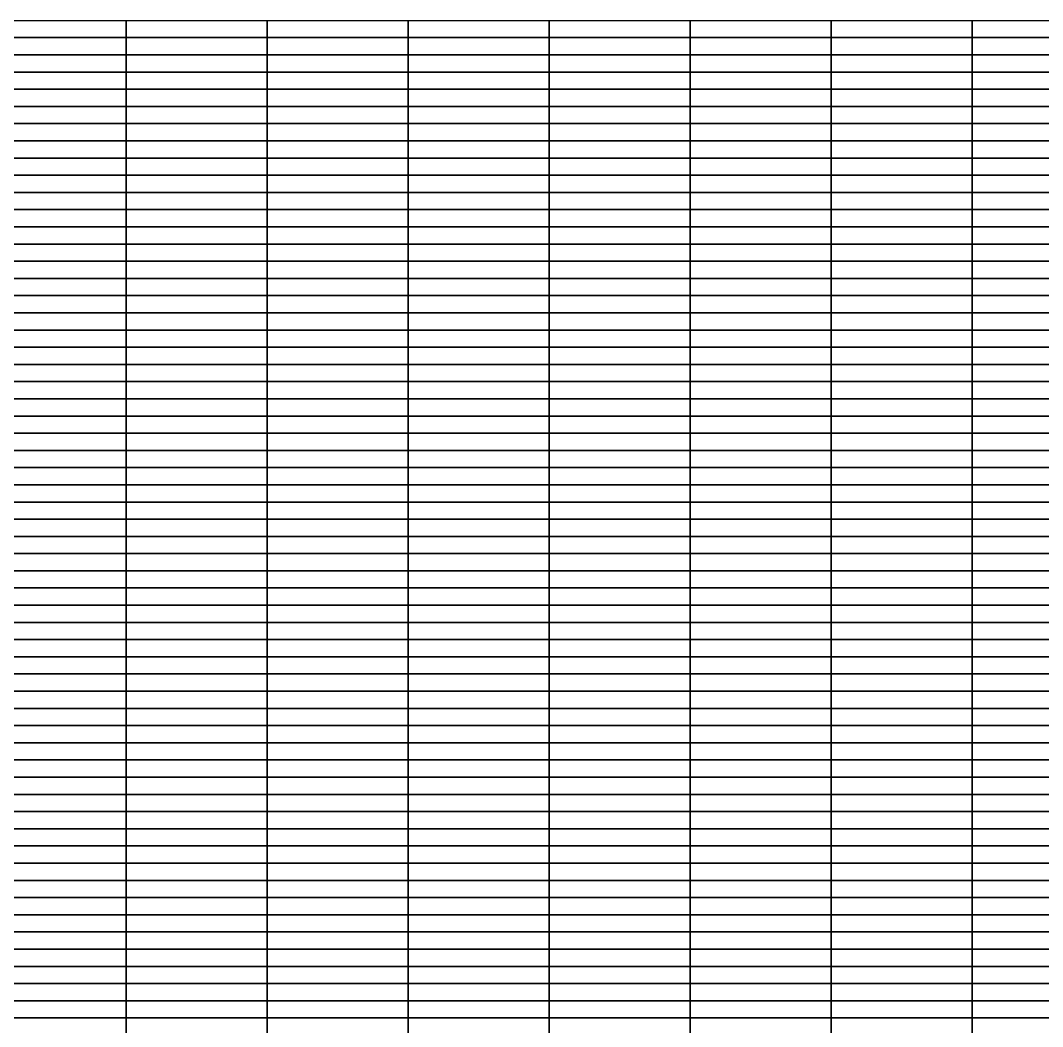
# Model space of a CAD drawing. Header units: metres. Extents: x 0 to 1189, y 5 to 4665.
# Drawn here: x 297.2 to 594.5, y 4372.5 to 4665 of the extents above; entities that cross this region are included whole.
import ezdxf

# ---------------------------------------------------------------- set-up
doc = ezdxf.new("R2010")
doc.units = ezdxf.units.M

msp = doc.modelspace()

# ---------------------------------------------------------------- linework, layer by layer
for points in [[(328, 4660, -10.15), (287, 4660, 16.46), (287, 4665, 182.75), (328, 4665, 183.28)], [(369, 4660, -36.76), (328, 4660, -10.15), (328, 4665, 183.28), (369, 4665, 183.82)], [(410, 4660, -180.27), (369, 4660, -36.76), (369, 4665, 183.82), (410, 4665, 182.54)], [(451, 4660, -1898.33), (410, 4660, -180.27), (410, 4665, 182.54), (451, 4665, 183.17)], [(492, 4660, -1230.44), (451, 4660, -1898.33), (451, 4665, 183.17), (492, 4665, 182.55)], [(533, 4660, 58.85), (492, 4660, -1230.44), (492, 4665, 182.55), (533, 4665, 158.51)], [(574, 4660, 107.15), (533, 4660, 58.85), (533, 4665, 158.51), (574, 4665, 167.97)], [(615, 4660, 128.4), (574, 4660, 107.15), (574, 4665, 167.97), (615, 4665, 163.5)], [(328, 4655, 74.57), (287, 4655, 119.81), (287, 4660, 16.46), (328, 4660, -10.15)], [(369, 4655, 29.34), (328, 4655, 74.57), (328, 4660, -10.15), (369, 4660, -36.76)], [(410, 4655, -90.6), (369, 4655, 29.34), (369, 4660, -36.76), (410, 4660, -180.27)], [(451, 4655, -2123.54), (410, 4655, -90.6), (410, 4660, -180.27), (451, 4660, -1898.33)], [(492, 4655, -1689.91), (451, 4655, -2123.54), (451, 4660, -1898.33), (492, 4660, -1230.44)], [(533, 4655, -205.18), (492, 4655, -1689.91), (492, 4660, -1230.44), (533, 4660, 58.85)], [(574, 4655, -67.75), (533, 4655, -205.18), (533, 4660, 58.85), (574, 4660, 107.15)], [(615, 4655, 52), (574, 4655, -67.75), (574, 4660, 107.15), (615, 4660, 128.4)], [(328, 4650, -210.97), (287, 4650, -181.88), (287, 4655, 119.81), (328, 4655, 74.57)], [(369, 4650, -240.07), (328, 4650, -210.97), (328, 4655, 74.57), (369, 4655, 29.34)], [(410, 4650, -326.27), (369, 4650, -240.07), (369, 4655, 29.34), (410, 4655, -90.6)], [(451, 4650, -1343.01), (410, 4650, -326.27), (410, 4655, -90.6), (451, 4655, -2123.54)], [(492, 4650, -2070.04), (451, 4650, -1343.01), (451, 4655, -2123.54), (492, 4655, -1689.91)], [(533, 4650, -971.39), (492, 4650, -2070.04), (492, 4655, -1689.91), (533, 4655, -205.18)], [(574, 4650, -829.88), (533, 4650, -971.39), (533, 4655, -205.18), (574, 4655, -67.75)], [(615, 4650, -521.18), (574, 4650, -829.88), (574, 4655, -67.75), (615, 4655, 52)], [(328, 4645, 125.46), (287, 4645, 128.81), (287, 4650, -181.88), (328, 4650, -210.97)], [(369, 4645, 122.11), (328, 4645, 125.46), (328, 4650, -210.97), (369, 4650, -240.07)], [(410, 4645, 114.09), (369, 4645, 122.11), (369, 4650, -240.07), (410, 4650, -326.27)], [(451, 4645, 75.28), (410, 4645, 114.09), (410, 4650, -326.27), (451, 4650, -1343.01)], [(492, 4645, -409.83), (451, 4645, 75.28), (451, 4650, -1343.01), (492, 4650, -2070.04)], [(533, 4645, 80.21), (492, 4645, -409.83), (492, 4650, -2070.04), (533, 4650, -971.39)], [(574, 4645, -82.08), (533, 4645, 80.21), (533, 4650, -971.39), (574, 4650, -829.88)], [(615, 4645, 24.93), (574, 4645, -82.08), (574, 4650, -829.88), (615, 4650, -521.18)], [(328, 4640, 176.82), (287, 4640, 178.69), (287, 4645, 128.81), (328, 4645, 125.46)], [(369, 4640, 174.95), (328, 4640, 176.82), (328, 4645, 125.46), (369, 4645, 122.11)], [(410, 4640, 172.87), (369, 4640, 174.95), (369, 4645, 122.11), (410, 4645, 114.09)], [(451, 4640, 154.89), (410, 4640, 172.87), (410, 4645, 114.09), (451, 4645, 75.28)], [(492, 4640, 93.33), (451, 4640, 154.89), (451, 4645, 75.28), (492, 4645, -409.83)], [(533, 4640, 131.42), (492, 4640, 93.33), (492, 4645, -409.83), (533, 4645, 80.21)], [(574, 4640, 140.3), (533, 4640, 131.42), (533, 4645, 80.21), (574, 4645, -82.08)], [(615, 4640, 144.08), (574, 4640, 140.3), (574, 4645, -82.08), (615, 4645, 24.93)], [(328, 4635, -139.29), (287, 4635, -106.66), (287, 4640, 178.69), (328, 4640, 176.82)], [(369, 4635, -171.92), (328, 4635, -139.29), (328, 4640, 176.82), (369, 4640, 174.95)], [(410, 4635, -380.83), (369, 4635, -171.92), (369, 4640, 174.95), (410, 4640, 172.87)], [(451, 4635, -512.28), (410, 4635, -380.83), (410, 4640, 172.87), (451, 4640, 154.89)], [(492, 4635, -467.97), (451, 4635, -512.28), (451, 4640, 154.89), (492, 4640, 93.33)], [(533, 4635, -5.96), (492, 4635, -467.97), (492, 4640, 93.33), (533, 4640, 131.42)], [(574, 4635, -36.03), (533, 4635, -5.96), (533, 4640, 131.42), (574, 4640, 140.3)], [(615, 4635, 37.57), (574, 4635, -36.03), (574, 4640, 140.3), (615, 4640, 144.08)], [(328, 4630, 22.98), (287, 4630, 66.84), (287, 4635, -106.66), (328, 4635, -139.29)], [(369, 4630, -20.88), (328, 4630, 22.98), (328, 4635, -139.29), (369, 4635, -171.92)], [(410, 4630, -177.82), (369, 4630, -20.88), (369, 4635, -171.92), (410, 4635, -380.83)], [(451, 4630, -1857.83), (410, 4630, -177.82), (410, 4635, -380.83), (451, 4635, -512.28)], [(492, 4630, -1491.42), (451, 4630, -1857.83), (451, 4635, -512.28), (492, 4635, -467.97)], [(533, 4630, 79.3), (492, 4630, -1491.42), (492, 4635, -467.97), (533, 4635, -5.96)], [(574, 4630, -97.11), (533, 4630, 79.3), (533, 4635, -5.96), (574, 4635, -36.03)], [(615, 4630, 41.06), (574, 4630, -97.11), (574, 4635, -36.03), (615, 4635, 37.57)], [(328, 4625, -402.46), (287, 4625, -222.34), (287, 4630, 66.84), (328, 4630, 22.98)], [(369, 4625, -582.57), (328, 4625, -402.46), (328, 4630, 22.98), (369, 4630, -20.88)], [(410, 4625, -449.17), (369, 4625, -582.57), (369, 4630, -20.88), (410, 4630, -177.82)], [(451, 4625, -959.84), (410, 4625, -449.17), (410, 4630, -177.82), (451, 4630, -1857.83)], [(492, 4625, -1517.02), (451, 4625, -959.84), (451, 4630, -1857.83), (492, 4630, -1491.42)], [(533, 4625, -1534.57), (492, 4625, -1517.02), (492, 4630, -1491.42), (533, 4630, 79.3)], [(574, 4625, -948.28), (533, 4625, -1534.57), (533, 4630, 79.3), (574, 4630, -97.11)], [(615, 4625, -509.32), (574, 4625, -948.28), (574, 4630, -97.11), (615, 4630, 41.06)], [(328, 4620, 162.39), (287, 4620, 163.51), (287, 4625, -222.34), (328, 4625, -402.46)], [(369, 4620, 161.27), (328, 4620, 162.39), (328, 4625, -402.46), (369, 4625, -582.57)], [(410, 4620, 158.38), (369, 4620, 161.27), (369, 4625, -582.57), (410, 4625, -449.17)], [(451, 4620, 154.82), (410, 4620, 158.38), (410, 4625, -449.17), (451, 4625, -959.84)], [(492, 4620, 152.74), (451, 4620, 154.82), (451, 4625, -959.84), (492, 4625, -1517.02)], [(533, 4620, 141.39), (492, 4620, 152.74), (492, 4625, -1517.02), (533, 4625, -1534.57)], [(574, 4620, 132.27), (533, 4620, 141.39), (533, 4625, -1534.57), (574, 4625, -948.28)], [(615, 4620, 98.78), (574, 4620, 132.27), (574, 4625, -948.28), (615, 4625, -509.32)], [(328, 4615, 180.7), (287, 4615, 183.51), (287, 4620, 163.51), (328, 4620, 162.39)], [(369, 4615, 177.88), (328, 4615, 180.7), (328, 4620, 162.39), (369, 4620, 161.27)], [(410, 4615, 176.53), (369, 4615, 177.88), (369, 4620, 161.27), (410, 4620, 158.38)], [(451, 4615, 168.67), (410, 4615, 176.53), (410, 4620, 158.38), (451, 4620, 154.82)], [(492, 4615, 173.89), (451, 4615, 168.67), (451, 4620, 154.82), (492, 4620, 152.74)], [(533, 4615, 172.88), (492, 4615, 173.89), (492, 4620, 152.74), (533, 4620, 141.39)], [(574, 4615, 109.57), (533, 4615, 172.88), (533, 4620, 141.39), (574, 4620, 132.27)], [(615, 4615, 127.74), (574, 4615, 109.57), (574, 4620, 132.27), (615, 4620, 98.78)], [(328, 4610, -25.73), (287, 4610, 8.86), (287, 4615, 183.51), (328, 4615, 180.7)], [(369, 4610, -60.32), (328, 4610, -25.73), (328, 4615, 180.7), (369, 4615, 177.88)], [(410, 4610, -280.09), (369, 4610, -60.32), (369, 4615, 177.88), (410, 4615, 176.53)], [(451, 4610, -532.48), (410, 4610, -280.09), (410, 4615, 176.53), (451, 4615, 168.67)], [(492, 4610, -308.62), (451, 4610, -532.48), (451, 4615, 168.67), (492, 4615, 173.89)], [(533, 4610, 18), (492, 4610, -308.62), (492, 4615, 173.89), (533, 4615, 172.88)], [(574, 4610, 78.65), (533, 4610, 18), (533, 4615, 172.88), (574, 4615, 109.57)], [(615, 4610, 89.88), (574, 4610, 78.65), (574, 4615, 109.57), (615, 4615, 127.74)], [(328, 4605, -24.24), (287, 4605, -9.58), (287, 4610, 8.86), (328, 4610, -25.73)], [(369, 4605, -38.91), (328, 4605, -24.24), (328, 4610, -25.73), (369, 4610, -60.32)], [(410, 4605, -57.27), (369, 4605, -38.91), (369, 4610, -60.32), (410, 4610, -280.09)], [(451, 4605, -2338.74), (410, 4605, -57.27), (410, 4610, -280.09), (451, 4610, -532.48)], [(492, 4605, -1624.6), (451, 4605, -2338.74), (451, 4610, -532.48), (492, 4610, -308.62)], [(533, 4605, -169.49), (492, 4605, -1624.6), (492, 4610, -308.62), (533, 4610, 18)], [(574, 4605, -38.32), (533, 4605, -169.49), (533, 4610, 18), (574, 4610, 78.65)], [(615, 4605, 85.94), (574, 4605, -38.32), (574, 4610, 78.65), (615, 4610, 89.88)], [(328, 4600, -82.87), (287, 4600, -13.64), (287, 4605, -9.58), (328, 4605, -24.24)], [(369, 4600, -152.11), (328, 4600, -82.87), (328, 4605, -24.24), (369, 4605, -38.91)], [(410, 4600, -142.4), (369, 4600, -152.11), (369, 4605, -38.91), (410, 4605, -57.27)], [(451, 4600, -915.8), (410, 4600, -142.4), (410, 4605, -57.27), (451, 4605, -2338.74)], [(492, 4600, -1399.16), (451, 4600, -915.8), (451, 4605, -2338.74), (492, 4605, -1624.6)], [(533, 4600, -1057.78), (492, 4600, -1399.16), (492, 4605, -1624.6), (533, 4605, -169.49)], [(574, 4600, -1036.63), (533, 4600, -1057.78), (533, 4605, -169.49), (574, 4605, -38.32)], [(615, 4600, -240.61), (574, 4600, -1036.63), (574, 4605, -38.32), (615, 4605, 85.94)], [(328, 4595, 120.88), (287, 4595, 99.16), (287, 4600, -13.64), (328, 4600, -82.87)], [(369, 4595, 142.6), (328, 4595, 120.88), (328, 4600, -82.87), (369, 4600, -152.11)], [(410, 4595, 44.69), (369, 4595, 142.6), (369, 4600, -152.11), (410, 4600, -142.4)], [(451, 4595, 47.19), (410, 4595, 44.69), (410, 4600, -142.4), (451, 4600, -915.8)], [(492, 4595, 80.57), (451, 4595, 47.19), (451, 4600, -915.8), (492, 4600, -1399.16)], [(533, 4595, -356.24), (492, 4595, 80.57), (492, 4600, -1399.16), (533, 4600, -1057.78)], [(574, 4595, -408.48), (533, 4595, -356.24), (533, 4600, -1057.78), (574, 4600, -1036.63)], [(615, 4595, -217.61), (574, 4595, -408.48), (574, 4600, -1036.63), (615, 4600, -240.61)], [(328, 4590, 128.34), (287, 4590, 128.39), (287, 4595, 99.16), (328, 4595, 120.88)], [(369, 4590, 128.29), (328, 4590, 128.34), (328, 4595, 120.88), (369, 4595, 142.6)], [(410, 4590, 124.14), (369, 4590, 128.29), (369, 4595, 142.6), (410, 4595, 44.69)], [(451, 4590, 106.22), (410, 4590, 124.14), (410, 4595, 44.69), (451, 4595, 47.19)], [(492, 4590, 98.26), (451, 4590, 106.22), (451, 4595, 47.19), (492, 4595, 80.57)], [(533, 4590, 151.37), (492, 4590, 98.26), (492, 4595, 80.57), (533, 4595, -356.24)], [(574, 4590, 130.78), (533, 4590, 151.37), (533, 4595, -356.24), (574, 4595, -408.48)], [(615, 4590, 121.75), (574, 4590, 130.78), (574, 4595, -408.48), (615, 4595, -217.61)], [(328, 4585, 53.58), (287, 4585, 68.75), (287, 4590, 128.39), (328, 4590, 128.34)], [(369, 4585, 38.41), (328, 4585, 53.58), (328, 4590, 128.34), (369, 4590, 128.29)], [(410, 4585, -117.19), (369, 4585, 38.41), (369, 4590, 128.29), (410, 4590, 124.14)], [(451, 4585, -297.17), (410, 4585, -117.19), (410, 4590, 124.14), (451, 4590, 106.22)], [(492, 4585, -295.71), (451, 4585, -297.17), (451, 4590, 106.22), (492, 4590, 98.26)], [(533, 4585, -72.76), (492, 4585, -295.71), (492, 4590, 98.26), (533, 4590, 151.37)], [(574, 4585, 35.27), (533, 4585, -72.76), (533, 4590, 151.37), (574, 4590, 130.78)], [(615, 4585, 70.23), (574, 4585, 35.27), (574, 4590, 130.78), (615, 4590, 121.75)], [(328, 4580, -137.53), (287, 4580, -74.34), (287, 4585, 68.75), (328, 4585, 53.58)], [(369, 4580, -200.71), (328, 4580, -137.53), (328, 4585, 53.58), (369, 4585, 38.41)], [(410, 4580, -174.38), (369, 4580, -200.71), (369, 4585, 38.41), (410, 4585, -117.19)], [(451, 4580, -2257.72), (410, 4580, -174.38), (410, 4585, -117.19), (451, 4585, -297.17)], [(492, 4580, -1692.44), (451, 4580, -2257.72), (451, 4585, -297.17), (492, 4585, -295.71)], [(533, 4580, -426.79), (492, 4580, -1692.44), (492, 4585, -295.71), (533, 4585, -72.76)], [(574, 4580, -412.34), (533, 4580, -426.79), (533, 4585, -72.76), (574, 4585, 35.27)], [(615, 4580, -43.43), (574, 4580, -412.34), (574, 4585, 35.27), (615, 4585, 70.23)], [(328, 4575, -126.81), (287, 4575, 18.71), (287, 4580, -74.34), (328, 4580, -137.53)], [(369, 4575, -272.34), (328, 4575, -126.81), (328, 4580, -137.53), (369, 4580, -200.71)], [(410, 4575, -209.98), (369, 4575, -272.34), (369, 4580, -200.71), (410, 4580, -174.38)], [(451, 4575, -898.17), (410, 4575, -209.98), (410, 4580, -174.38), (451, 4580, -2257.72)], [(492, 4575, -1675.27), (451, 4575, -898.17), (451, 4580, -2257.72), (492, 4580, -1692.44)], [(533, 4575, -1499.31), (492, 4575, -1675.27), (492, 4580, -1692.44), (533, 4580, -426.79)], [(574, 4575, -1143.77), (533, 4575, -1499.31), (533, 4580, -426.79), (574, 4580, -412.34)], [(615, 4575, -259.74), (574, 4575, -1143.77), (574, 4580, -412.34), (615, 4580, -43.43)], [(328, 4570, 114.42), (287, 4570, 115.93), (287, 4575, 18.71), (328, 4575, -126.81)], [(369, 4570, 112.92), (328, 4570, 114.42), (328, 4575, -126.81), (369, 4575, -272.34)], [(410, 4570, 110.44), (369, 4570, 112.92), (369, 4575, -272.34), (410, 4575, -209.98)], [(451, 4570, 107.76), (410, 4570, 110.44), (410, 4575, -209.98), (451, 4575, -898.17)], [(492, 4570, 97.76), (451, 4570, 107.76), (451, 4575, -898.17), (492, 4575, -1675.27)], [(533, 4570, 73.64), (492, 4570, 97.76), (492, 4575, -1675.27), (533, 4575, -1499.31)], [(574, 4570, -4.63), (533, 4570, 73.64), (533, 4575, -1499.31), (574, 4575, -1143.77)], [(615, 4570, -111.38), (574, 4570, -4.63), (574, 4575, -1143.77), (615, 4575, -259.74)], [(328, 4565, 163.08), (287, 4565, 162.71), (287, 4570, 115.93), (328, 4570, 114.42)], [(369, 4565, 163.45), (328, 4565, 163.08), (328, 4570, 114.42), (369, 4570, 112.92)], [(410, 4565, 162.49), (369, 4565, 163.45), (369, 4570, 112.92), (410, 4570, 110.44)], [(451, 4565, 160.03), (410, 4565, 162.49), (410, 4570, 110.44), (451, 4570, 107.76)], [(492, 4565, 154.88), (451, 4565, 160.03), (451, 4570, 107.76), (492, 4570, 97.76)], [(533, 4565, 133.02), (492, 4565, 154.88), (492, 4570, 97.76), (533, 4570, 73.64)], [(574, 4565, 149.43), (533, 4565, 133.02), (533, 4570, 73.64), (574, 4570, -4.63)], [(615, 4565, 150.38), (574, 4565, 149.43), (574, 4570, -4.63), (615, 4570, -111.38)], [(328, 4560, -5.67), (287, 4560, 21.92), (287, 4565, 162.71), (328, 4565, 163.08)], [(369, 4560, -33.27), (328, 4560, -5.67), (328, 4565, 163.08), (369, 4565, 163.45)], [(410, 4560, -192.29), (369, 4560, -33.27), (369, 4565, 163.45), (410, 4565, 162.49)], [(451, 4560, -322.73), (410, 4560, -192.29), (410, 4565, 162.49), (451, 4565, 160.03)], [(492, 4560, -123.75), (451, 4560, -322.73), (451, 4565, 160.03), (492, 4565, 154.88)], [(533, 4560, 14.84), (492, 4560, -123.75), (492, 4565, 154.88), (533, 4565, 133.02)], [(574, 4560, 70.07), (533, 4560, 14.84), (533, 4565, 133.02), (574, 4565, 149.43)], [(615, 4560, 77.99), (574, 4560, 70.07), (574, 4565, 149.43), (615, 4565, 150.38)], [(328, 4555, -40.33), (287, 4555, -10.04), (287, 4560, 21.92), (328, 4560, -5.67)], [(369, 4555, -70.61), (328, 4555, -40.33), (328, 4560, -5.67), (369, 4560, -33.27)], [(410, 4555, -239.44), (369, 4555, -70.61), (369, 4560, -33.27), (410, 4560, -192.29)], [(451, 4555, -1841.69), (410, 4555, -239.44), (410, 4560, -192.29), (451, 4560, -322.73)], [(492, 4555, -1158.45), (451, 4555, -1841.69), (451, 4560, -322.73), (492, 4560, -123.75)], [(533, 4555, 57.22), (492, 4555, -1158.45), (492, 4560, -123.75), (533, 4560, 14.84)], [(574, 4555, 102.33), (533, 4555, 57.22), (533, 4560, 14.84), (574, 4560, 70.07)], [(615, 4555, 96.88), (574, 4555, 102.33), (574, 4560, 70.07), (615, 4560, 77.99)], [(328, 4550, 100.48), (287, 4550, 102.45), (287, 4555, -10.04), (328, 4555, -40.33)], [(369, 4550, 98.52), (328, 4550, 100.48), (328, 4555, -40.33), (369, 4555, -70.61)], [(410, 4550, 106.58), (369, 4550, 98.52), (369, 4555, -70.61), (410, 4555, -239.44)], [(451, 4550, -1919.82), (410, 4550, 106.58), (410, 4555, -239.44), (451, 4555, -1841.69)], [(492, 4550, -1413.53), (451, 4550, -1919.82), (451, 4555, -1841.69), (492, 4555, -1158.45)], [(533, 4550, -31.51), (492, 4550, -1413.53), (492, 4555, -1158.45), (533, 4555, 57.22)], [(574, 4550, 31.87), (533, 4550, -31.51), (533, 4555, 57.22), (574, 4555, 102.33)], [(615, 4550, 90.36), (574, 4550, 31.87), (574, 4555, 102.33), (615, 4555, 96.88)], [(328, 4545, 109.26), (287, 4545, 80.01), (287, 4550, 102.45), (328, 4550, 100.48)], [(369, 4545, 138.51), (328, 4545, 109.26), (328, 4550, 100.48), (369, 4550, 98.52)], [(410, 4545, 96.81), (369, 4545, 138.51), (369, 4550, 98.52), (410, 4550, 106.58)], [(451, 4545, -116.53), (410, 4545, 96.81), (410, 4550, 106.58), (451, 4550, -1919.82)], [(492, 4545, -541.11), (451, 4545, -116.53), (451, 4550, -1919.82), (492, 4550, -1413.53)], [(533, 4545, -250.88), (492, 4545, -541.11), (492, 4550, -1413.53), (533, 4550, -31.51)], [(574, 4545, -134.36), (533, 4545, -250.88), (533, 4550, -31.51), (574, 4550, 31.87)], [(615, 4545, -87.72), (574, 4545, -134.36), (574, 4550, 31.87), (615, 4550, 90.36)], [(328, 4540, 172.72), (287, 4540, 174.59), (287, 4545, 80.01), (328, 4545, 109.26)], [(369, 4540, 170.86), (328, 4540, 172.72), (328, 4545, 109.26), (369, 4545, 138.51)], [(410, 4540, 168.42), (369, 4540, 170.86), (369, 4545, 138.51), (410, 4545, 96.81)], [(451, 4540, 156.81), (410, 4540, 168.42), (410, 4545, 96.81), (451, 4545, -116.53)], [(492, 4540, 123.05), (451, 4540, 156.81), (451, 4545, -116.53), (492, 4545, -541.11)], [(533, 4540, 152.05), (492, 4540, 123.05), (492, 4545, -541.11), (533, 4545, -250.88)], [(574, 4540, 147.54), (533, 4540, 152.05), (533, 4545, -250.88), (574, 4545, -134.36)], [(615, 4540, 128.73), (574, 4540, 147.54), (574, 4545, -134.36), (615, 4545, -87.72)], [(328, 4535, -23), (287, 4535, 0.48), (287, 4540, 174.59), (328, 4540, 172.72)], [(369, 4535, -46.48), (328, 4535, -23), (328, 4540, 172.72), (369, 4540, 170.86)], [(410, 4535, -173.53), (369, 4535, -46.48), (369, 4540, 170.86), (410, 4540, 168.42)], [(451, 4535, -271.55), (410, 4535, -173.53), (410, 4540, 168.42), (451, 4540, 156.81)], [(492, 4535, -312.9), (451, 4535, -271.55), (451, 4540, 156.81), (492, 4540, 123.05)], [(533, 4535, -21.77), (492, 4535, -312.9), (492, 4540, 123.05), (533, 4540, 152.05)], [(574, 4535, 20.15), (533, 4535, -21.77), (533, 4540, 152.05), (574, 4540, 147.54)], [(615, 4535, 67.11), (574, 4535, 20.15), (574, 4540, 147.54), (615, 4540, 128.73)], [(328, 4530, -2.48), (287, 4530, 13.97), (287, 4535, 0.48), (328, 4535, -23)], [(369, 4530, -18.93), (328, 4530, -2.48), (328, 4535, -23), (369, 4535, -46.48)], [(410, 4530, 30.17), (369, 4530, -18.93), (369, 4535, -46.48), (410, 4535, -173.53)], [(451, 4530, -1991.27), (410, 4530, 30.17), (410, 4535, -173.53), (451, 4535, -271.55)], [(492, 4530, -1677.36), (451, 4530, -1991.27), (451, 4535, -271.55), (492, 4535, -312.9)], [(533, 4530, -443.13), (492, 4530, -1677.36), (492, 4535, -312.9), (533, 4535, -21.77)], [(574, 4530, -154.85), (533, 4530, -443.13), (533, 4535, -21.77), (574, 4535, 20.15)], [(615, 4530, 54.47), (574, 4530, -154.85), (574, 4535, 20.15), (615, 4535, 67.11)], [(328, 4525, -286), (287, 4525, -200.76), (287, 4530, 13.97), (328, 4530, -2.48)], [(369, 4525, -371.23), (328, 4525, -286), (328, 4530, -2.48), (369, 4530, -18.93)], [(410, 4525, -348.67), (369, 4525, -371.23), (369, 4530, -18.93), (410, 4530, 30.17)], [(451, 4525, -1081.45), (410, 4525, -348.67), (410, 4530, 30.17), (451, 4530, -1991.27)], [(492, 4525, -1766.52), (451, 4525, -1081.45), (451, 4530, -1991.27), (492, 4530, -1677.36)], [(533, 4525, -1342.08), (492, 4525, -1766.52), (492, 4530, -1677.36), (533, 4530, -443.13)], [(574, 4525, -698.48), (533, 4525, -1342.08), (533, 4530, -443.13), (574, 4530, -154.85)], [(615, 4525, -221.94), (574, 4525, -698.48), (574, 4530, -154.85), (615, 4530, 54.47)], [(328, 4520, 107.92), (287, 4520, 116.51), (287, 4525, -200.76), (328, 4525, -286)], [(369, 4520, 99.34), (328, 4520, 107.92), (328, 4525, -286), (369, 4525, -371.23)], [(410, 4520, 92.35), (369, 4520, 99.34), (369, 4525, -371.23), (410, 4525, -348.67)], [(451, 4520, 84.1), (410, 4520, 92.35), (410, 4525, -348.67), (451, 4525, -1081.45)], [(492, 4520, 101.84), (451, 4520, 84.1), (451, 4525, -1081.45), (492, 4525, -1766.52)], [(533, 4520, 140.56), (492, 4520, 101.84), (492, 4525, -1766.52), (533, 4525, -1342.08)], [(574, 4520, -40.27), (533, 4520, 140.56), (533, 4525, -1342.08), (574, 4525, -698.48)], [(615, 4520, -363.75), (574, 4520, -40.27), (574, 4525, -698.48), (615, 4525, -221.94)], [(328, 4515, 177.35), (287, 4515, 177.6), (287, 4520, 116.51), (328, 4520, 107.92)], [(369, 4515, 177.09), (328, 4515, 177.35), (328, 4520, 107.92), (369, 4520, 99.34)], [(410, 4515, 177.39), (369, 4515, 177.09), (369, 4520, 99.34), (410, 4520, 92.35)], [(451, 4515, 176.6), (410, 4515, 177.39), (410, 4520, 92.35), (451, 4520, 84.1)], [(492, 4515, 172.57), (451, 4515, 176.6), (451, 4520, 84.1), (492, 4520, 101.84)], [(533, 4515, 152.18), (492, 4515, 172.57), (492, 4520, 101.84), (533, 4520, 140.56)], [(574, 4515, 164.18), (533, 4515, 152.18), (533, 4520, 140.56), (574, 4520, -40.27)], [(615, 4515, 160.52), (574, 4515, 164.18), (574, 4520, -40.27), (615, 4520, -363.75)], [(328, 4510, 17.5), (287, 4510, 44.8), (287, 4515, 177.6), (328, 4515, 177.35)], [(369, 4510, -9.8), (328, 4510, 17.5), (328, 4515, 177.35), (369, 4515, 177.09)], [(410, 4510, -163.63), (369, 4510, -9.8), (369, 4515, 177.09), (410, 4515, 177.39)], [(451, 4510, -290.06), (410, 4510, -163.63), (410, 4515, 177.39), (451, 4515, 176.6)], [(492, 4510, -111.91), (451, 4510, -290.06), (451, 4515, 176.6), (492, 4515, 172.57)], [(533, 4510, 47.92), (492, 4510, -111.91), (492, 4515, 172.57), (533, 4515, 152.18)], [(574, 4510, 102.34), (533, 4510, 47.92), (533, 4515, 152.18), (574, 4515, 164.18)], [(615, 4510, 91.21), (574, 4510, 102.34), (574, 4515, 164.18), (615, 4515, 160.52)], [(328, 4505, 19.49), (287, 4505, 63.06), (287, 4510, 44.8), (328, 4510, 17.5)], [(369, 4505, -24.08), (328, 4505, 19.49), (328, 4510, 17.5), (369, 4510, -9.8)], [(410, 4505, -206.87), (369, 4505, -24.08), (369, 4510, -9.8), (410, 4510, -163.63)], [(451, 4505, -1816.57), (410, 4505, -206.87), (410, 4510, -163.63), (451, 4510, -290.06)], [(492, 4505, -1155.59), (451, 4505, -1816.57), (451, 4510, -290.06), (492, 4510, -111.91)], [(533, 4505, 21.7), (492, 4505, -1155.59), (492, 4510, -111.91), (533, 4510, 47.92)], [(574, 4505, 91.41), (533, 4505, 21.7), (533, 4510, 47.92), (574, 4510, 102.34)], [(615, 4505, 118.45), (574, 4505, 91.41), (574, 4510, 102.34), (615, 4510, 91.21)], [(328, 4500, -95.31), (287, 4500, -66.11), (287, 4505, 63.06), (328, 4505, 19.49)], [(369, 4500, -124.5), (328, 4500, -95.31), (328, 4505, 19.49), (369, 4505, -24.08)], [(410, 4500, -238.15), (369, 4500, -124.5), (369, 4505, -24.08), (410, 4505, -206.87)], [(451, 4500, -1261.01), (410, 4500, -238.15), (410, 4505, -206.87), (451, 4505, -1816.57)], [(492, 4500, -2234.74), (451, 4500, -1261.01), (451, 4505, -1816.57), (492, 4505, -1155.59)], [(533, 4500, -1403.7), (492, 4500, -2234.74), (492, 4505, -1155.59), (533, 4505, 21.7)], [(574, 4500, -698.18), (533, 4500, -1403.7), (533, 4505, 21.7), (574, 4505, 91.41)], [(615, 4500, -67.33), (574, 4500, -698.18), (574, 4505, 91.41), (615, 4505, 118.45)], [(328, 4495, -166.6), (287, 4495, -143), (287, 4500, -66.11), (328, 4500, -95.31)], [(369, 4495, -190.21), (328, 4495, -166.6), (328, 4500, -95.31), (369, 4500, -124.5)], [(410, 4495, -248.28), (369, 4495, -190.21), (369, 4500, -124.5), (410, 4500, -238.15)], [(451, 4495, -145.53), (410, 4495, -248.28), (410, 4500, -238.15), (451, 4500, -1261.01)], [(492, 4495, -33.42), (451, 4495, -145.53), (451, 4500, -1261.01), (492, 4500, -2234.74)], [(533, 4495, -361.73), (492, 4495, -33.42), (492, 4500, -2234.74), (533, 4500, -1403.7)], [(574, 4495, -369.5), (533, 4495, -361.73), (533, 4500, -1403.7), (574, 4500, -698.18)], [(615, 4495, -565.52), (574, 4495, -369.5), (574, 4500, -698.18), (615, 4500, -67.33)], [(328, 4490, 103.39), (287, 4490, 137.93), (287, 4495, -143), (328, 4495, -166.6)], [(369, 4490, 68.84), (328, 4490, 103.39), (328, 4495, -166.6), (369, 4495, -190.21)], [(410, 4490, 13.03), (369, 4490, 68.84), (369, 4495, -190.21), (410, 4495, -248.28)], [(451, 4490, -9.13), (410, 4490, 13.03), (410, 4495, -248.28), (451, 4495, -145.53)], [(492, 4490, 60.19), (451, 4490, -9.13), (451, 4495, -145.53), (492, 4495, -33.42)], [(533, 4490, -424.73), (492, 4490, 60.19), (492, 4495, -33.42), (533, 4495, -361.73)], [(574, 4490, -493.54), (533, 4490, -424.73), (533, 4495, -361.73), (574, 4495, -369.5)], [(615, 4490, -158.49), (574, 4490, -493.54), (574, 4495, -369.5), (615, 4495, -565.52)], [(328, 4485, 184.55), (287, 4485, 185.81), (287, 4490, 137.93), (328, 4490, 103.39)], [(369, 4485, 183.28), (328, 4485, 184.55), (328, 4490, 103.39), (369, 4490, 68.84)], [(410, 4485, 180.46), (369, 4485, 183.28), (369, 4490, 68.84), (410, 4490, 13.03)], [(451, 4485, 169.24), (410, 4485, 180.46), (410, 4490, 13.03), (451, 4490, -9.13)], [(492, 4485, 140.41), (451, 4485, 169.24), (451, 4490, -9.13), (492, 4490, 60.19)], [(533, 4485, 157.96), (492, 4485, 140.41), (492, 4490, 60.19), (533, 4490, -424.73)], [(574, 4485, 162.31), (533, 4485, 157.96), (533, 4490, -424.73), (574, 4490, -493.54)], [(615, 4485, 174.36), (574, 4485, 162.31), (574, 4490, -493.54), (615, 4490, -158.49)], [(328, 4480, -16.89), (287, 4480, 50.08), (287, 4485, 185.81), (328, 4485, 184.55)], [(369, 4480, -83.86), (328, 4480, -16.89), (328, 4485, 184.55), (369, 4485, 183.28)], [(410, 4480, -32.1), (369, 4480, -83.86), (369, 4485, 183.28), (410, 4485, 180.46)], [(451, 4480, -2095.08), (410, 4480, -32.1), (410, 4485, 180.46), (451, 4485, 169.24)], [(492, 4480, -1764.4), (451, 4480, -2095.08), (451, 4485, 169.24), (492, 4485, 140.41)], [(533, 4480, -502.02), (492, 4480, -1764.4), (492, 4485, 140.41), (533, 4485, 157.96)], [(574, 4480, -159.16), (533, 4480, -502.02), (533, 4485, 157.96), (574, 4485, 162.31)], [(615, 4480, 58.26), (574, 4480, -159.16), (574, 4485, 162.31), (615, 4485, 174.36)], [(328, 4475, 20.81), (287, 4475, 89.92), (287, 4480, 50.08), (328, 4480, -16.89)], [(369, 4475, -48.3), (328, 4475, 20.81), (328, 4480, -16.89), (369, 4480, -83.86)], [(410, 4475, -110.39), (369, 4475, -48.3), (369, 4480, -83.86), (410, 4480, -32.1)], [(451, 4475, -1005.99), (410, 4475, -110.39), (410, 4480, -32.1), (451, 4480, -2095.08)], [(492, 4475, -2093.12), (451, 4475, -1005.99), (451, 4480, -2095.08), (492, 4480, -1764.4)], [(533, 4475, -1526.06), (492, 4475, -2093.12), (492, 4480, -1764.4), (533, 4480, -502.02)], [(574, 4475, -640.37), (533, 4475, -1526.06), (533, 4480, -502.02), (574, 4480, -159.16)], [(615, 4475, -149.43), (574, 4475, -640.37), (574, 4480, -159.16), (615, 4480, 58.26)], [(328, 4470, 182.35), (287, 4470, 182.49), (287, 4475, 89.92), (328, 4475, 20.81)], [(369, 4470, 182.21), (328, 4470, 182.35), (328, 4475, 20.81), (369, 4475, -48.3)], [(410, 4470, 182.82), (369, 4470, 182.21), (369, 4475, -48.3), (410, 4475, -110.39)], [(451, 4470, 183.37), (410, 4470, 182.82), (410, 4475, -110.39), (451, 4475, -1005.99)], [(492, 4470, 177.93), (451, 4470, 183.37), (451, 4475, -1005.99), (492, 4475, -2093.12)], [(533, 4470, 173.03), (492, 4470, 177.93), (492, 4475, -2093.12), (533, 4475, -1526.06)], [(574, 4470, 171.09), (533, 4470, 173.03), (533, 4475, -1526.06), (574, 4475, -640.37)], [(615, 4470, 170.82), (574, 4470, 171.09), (574, 4475, -640.37), (615, 4475, -149.43)], [(328, 4465, 181.91), (287, 4465, 182.16), (287, 4470, 182.49), (328, 4470, 182.35)], [(369, 4465, 181.67), (328, 4465, 181.91), (328, 4470, 182.35), (369, 4470, 182.21)], [(410, 4465, 181.78), (369, 4465, 181.67), (369, 4470, 182.21), (410, 4470, 182.82)], [(451, 4465, 179.89), (410, 4465, 181.78), (410, 4470, 182.82), (451, 4470, 183.37)], [(492, 4465, 180.11), (451, 4465, 179.89), (451, 4470, 183.37), (492, 4470, 177.93)], [(533, 4465, 160.23), (492, 4465, 180.11), (492, 4470, 177.93), (533, 4470, 173.03)], [(574, 4465, 164.64), (533, 4465, 160.23), (533, 4470, 173.03), (574, 4470, 171.09)], [(615, 4465, 165.63), (574, 4465, 164.64), (574, 4470, 171.09), (615, 4470, 170.82)], [(328, 4460, 53.8), (287, 4460, 76.17), (287, 4465, 182.16), (328, 4465, 181.91)], [(369, 4460, 31.43), (328, 4460, 53.8), (328, 4465, 181.91), (369, 4465, 181.67)], [(410, 4460, -56.77), (369, 4460, 31.43), (369, 4465, 181.67), (410, 4465, 181.78)], [(451, 4460, -110.44), (410, 4460, -56.77), (410, 4465, 181.78), (451, 4465, 179.89)], [(492, 4460, 4.67), (451, 4460, -110.44), (451, 4465, 179.89), (492, 4465, 180.11)], [(533, 4460, 86.56), (492, 4460, 4.67), (492, 4465, 180.11), (533, 4465, 160.23)], [(574, 4460, 126.73), (533, 4460, 86.56), (533, 4465, 160.23), (574, 4465, 164.64)], [(615, 4460, 91.6), (574, 4460, 126.73), (574, 4465, 164.64), (615, 4465, 165.63)], [(328, 4455, 148.25), (287, 4455, 143.55), (287, 4460, 76.17), (328, 4460, 53.8)], [(369, 4455, 152.94), (328, 4455, 148.25), (328, 4460, 53.8), (369, 4460, 31.43)], [(410, 4455, 110.76), (369, 4455, 152.94), (369, 4460, 31.43), (410, 4460, -56.77)], [(451, 4455, -1923.36), (410, 4455, 110.76), (410, 4460, -56.77), (451, 4460, -110.44)], [(492, 4455, -1337.8), (451, 4455, -1923.36), (451, 4460, -110.44), (492, 4460, 4.67)], [(533, 4455, 41.16), (492, 4455, -1337.8), (492, 4460, 4.67), (533, 4460, 86.56)], [(574, 4455, 9.38), (533, 4455, 41.16), (533, 4460, 86.56), (574, 4460, 126.73)], [(615, 4455, 91.77), (574, 4455, 9.38), (574, 4460, 126.73), (615, 4460, 91.6)], [(328, 4450, 22.7), (287, 4450, 52.77), (287, 4455, 143.55), (328, 4455, 148.25)], [(369, 4450, -7.38), (328, 4450, 22.7), (328, 4455, 148.25), (369, 4455, 152.94)], [(410, 4450, -114.36), (369, 4450, -7.38), (369, 4455, 152.94), (410, 4455, 110.76)], [(451, 4450, -1310.85), (410, 4450, -114.36), (410, 4455, 110.76), (451, 4455, -1923.36)], [(492, 4450, -2593.33), (451, 4450, -1310.85), (451, 4455, -1923.36), (492, 4455, -1337.8)], [(533, 4450, -769.88), (492, 4450, -2593.33), (492, 4455, -1337.8), (533, 4455, 41.16)], [(574, 4450, -342.82), (533, 4450, -769.88), (533, 4455, 41.16), (574, 4455, 9.38)], [(615, 4450, 20.69), (574, 4450, -342.82), (574, 4455, 9.38), (615, 4455, 91.77)], [(328, 4445, -39.01), (287, 4445, -22.55), (287, 4450, 52.77), (328, 4450, 22.7)], [(369, 4445, -55.47), (328, 4445, -39.01), (328, 4450, 22.7), (369, 4450, -7.38)], [(410, 4445, -45.23), (369, 4445, -55.47), (369, 4450, -7.38), (410, 4450, -114.36)], [(451, 4445, 16.09), (410, 4445, -45.23), (410, 4450, -114.36), (451, 4450, -1310.85)], [(492, 4445, -513.61), (451, 4445, 16.09), (451, 4450, -1310.85), (492, 4450, -2593.33)], [(533, 4445, -274.08), (492, 4445, -513.61), (492, 4450, -2593.33), (533, 4450, -769.88)], [(574, 4445, -603.73), (533, 4445, -274.08), (533, 4450, -769.88), (574, 4450, -342.82)], [(615, 4445, -642.96), (574, 4445, -603.73), (574, 4450, -342.82), (615, 4450, 20.69)], [(328, 4440, 128.89), (287, 4440, 146.45), (287, 4445, -22.55), (328, 4445, -39.01)], [(369, 4440, 111.33), (328, 4440, 128.89), (328, 4445, -39.01), (369, 4445, -55.47)], [(410, 4440, 116.78), (369, 4440, 111.33), (369, 4445, -55.47), (410, 4445, -45.23)], [(451, 4440, -43.4), (410, 4440, 116.78), (410, 4445, -45.23), (451, 4445, 16.09)], [(492, 4440, -512.61), (451, 4440, -43.4), (451, 4445, 16.09), (492, 4445, -513.61)], [(533, 4440, -283.24), (492, 4440, -512.61), (492, 4445, -513.61), (533, 4445, -274.08)], [(574, 4440, -195.74), (533, 4440, -283.24), (533, 4445, -274.08), (574, 4445, -603.73)], [(615, 4440, -140.28), (574, 4440, -195.74), (574, 4445, -603.73), (615, 4445, -642.96)], [(328, 4435, 138.56), (287, 4435, 153.8), (287, 4440, 146.45), (328, 4440, 128.89)], [(369, 4435, 123.32), (328, 4435, 138.56), (328, 4440, 128.89), (369, 4440, 111.33)], [(410, 4435, 13.7), (369, 4435, 123.32), (369, 4440, 111.33), (410, 4440, 116.78)], [(451, 4435, -194.5), (410, 4435, 13.7), (410, 4440, 116.78), (451, 4440, -43.4)], [(492, 4435, -267.04), (451, 4435, -194.5), (451, 4440, -43.4), (492, 4440, -512.61)], [(533, 4435, 122.37), (492, 4435, -267.04), (492, 4440, -512.61), (533, 4440, -283.24)], [(574, 4435, 91.62), (533, 4435, 122.37), (533, 4440, -283.24), (574, 4440, -195.74)], [(615, 4435, 128), (574, 4435, 91.62), (574, 4440, -195.74), (615, 4440, -140.28)], [(328, 4430, -46.32), (287, 4430, -15.71), (287, 4435, 153.8), (328, 4435, 138.56)], [(369, 4430, -76.93), (328, 4430, -46.32), (328, 4435, 138.56), (369, 4435, 123.32)], [(410, 4430, -242.12), (369, 4430, -76.93), (369, 4435, 123.32), (410, 4435, 13.7)], [(451, 4430, -1798.41), (410, 4430, -242.12), (410, 4435, 13.7), (451, 4435, -194.5)], [(492, 4430, -1349.26), (451, 4430, -1798.41), (451, 4435, -194.5), (492, 4435, -267.04)], [(533, 4430, 46.58), (492, 4430, -1349.26), (492, 4435, -267.04), (533, 4435, 122.37)], [(574, 4430, -77.62), (533, 4430, 46.58), (533, 4435, 122.37), (574, 4435, 91.62)], [(615, 4430, 59.14), (574, 4430, -77.62), (574, 4435, 91.62), (615, 4435, 128)], [(328, 4425, 121.14), (287, 4425, 139.42), (287, 4430, -15.71), (328, 4430, -46.32)], [(369, 4425, 102.86), (328, 4425, 121.14), (328, 4430, -46.32), (369, 4430, -76.93)], [(410, 4425, 24.74), (369, 4425, 102.86), (369, 4430, -76.93), (410, 4430, -242.12)], [(451, 4425, -2144.29), (410, 4425, 24.74), (410, 4430, -242.12), (451, 4430, -1798.41)], [(492, 4425, -1694.53), (451, 4425, -2144.29), (451, 4430, -1798.41), (492, 4430, -1349.26)], [(533, 4425, -519.6), (492, 4425, -1694.53), (492, 4430, -1349.26), (533, 4430, 46.58)], [(574, 4425, -210.06), (533, 4425, -519.6), (533, 4430, 46.58), (574, 4430, -77.62)], [(615, 4425, 89.59), (574, 4425, -210.06), (574, 4430, -77.62), (615, 4430, 59.14)], [(328, 4420, 90.41), (287, 4420, 108.34), (287, 4425, 139.42), (328, 4425, 121.14)], [(369, 4420, 72.47), (328, 4420, 90.41), (328, 4425, 121.14), (369, 4425, 102.86)], [(410, 4420, 39.27), (369, 4420, 72.47), (369, 4425, 102.86), (410, 4425, 24.74)], [(451, 4420, -45.11), (410, 4420, 39.27), (410, 4425, 24.74), (451, 4425, -2144.29)], [(492, 4420, -225.29), (451, 4420, -45.11), (451, 4425, -2144.29), (492, 4425, -1694.53)], [(533, 4420, -426.47), (492, 4420, -225.29), (492, 4425, -1694.53), (533, 4425, -519.6)], [(574, 4420, -640.97), (533, 4420, -426.47), (533, 4425, -519.6), (574, 4425, -210.06)], [(615, 4420, -503.43), (574, 4420, -640.97), (574, 4425, -210.06), (615, 4425, 89.59)], [(328, 4415, 184.1), (287, 4415, 183.89), (287, 4420, 108.34), (328, 4420, 90.41)], [(369, 4415, 184.31), (328, 4415, 184.1), (328, 4420, 90.41), (369, 4420, 72.47)], [(410, 4415, 183.51), (369, 4415, 184.31), (369, 4420, 72.47), (410, 4420, 39.27)], [(451, 4415, 182.94), (410, 4415, 183.51), (410, 4420, 39.27), (451, 4420, -45.11)], [(492, 4415, 178.74), (451, 4415, 182.94), (451, 4420, -45.11), (492, 4420, -225.29)], [(533, 4415, 163.54), (492, 4415, 178.74), (492, 4420, -225.29), (533, 4420, -426.47)], [(574, 4415, 150.53), (533, 4415, 163.54), (533, 4420, -426.47), (574, 4420, -640.97)], [(615, 4415, 156.01), (574, 4415, 150.53), (574, 4420, -640.97), (615, 4420, -503.43)], [(328, 4410, 47.91), (287, 4410, 68.85), (287, 4415, 183.89), (328, 4415, 184.1)], [(369, 4410, 26.98), (328, 4410, 47.91), (328, 4415, 184.1), (369, 4415, 184.31)], [(410, 4410, -49.11), (369, 4410, 26.98), (369, 4415, 184.31), (410, 4415, 183.51)], [(451, 4410, -83.09), (410, 4410, -49.11), (410, 4415, 183.51), (451, 4415, 182.94)], [(492, 4410, 31.99), (451, 4410, -83.09), (451, 4415, 182.94), (492, 4415, 178.74)], [(533, 4410, 83.6), (492, 4410, 31.99), (492, 4415, 178.74), (533, 4415, 163.54)], [(574, 4410, 94.27), (533, 4410, 83.6), (533, 4415, 163.54), (574, 4415, 150.53)], [(615, 4410, 92.89), (574, 4410, 94.27), (574, 4415, 150.53), (615, 4415, 156.01)], [(328, 4405, 31.68), (287, 4405, 90.7), (287, 4410, 68.85), (328, 4410, 47.91)], [(369, 4405, -27.33), (328, 4405, 31.68), (328, 4410, 47.91), (369, 4410, 26.98)], [(410, 4405, -226.48), (369, 4405, -27.33), (369, 4410, 26.98), (410, 4410, -49.11)], [(451, 4405, -1686.89), (410, 4405, -226.48), (410, 4410, -49.11), (451, 4410, -83.09)], [(492, 4405, -1057.87), (451, 4405, -1686.89), (451, 4410, -83.09), (492, 4410, 31.99)], [(533, 4405, -23.43), (492, 4405, -1057.87), (492, 4410, 31.99), (533, 4410, 83.6)], [(574, 4405, 54.8), (533, 4405, -23.43), (533, 4410, 83.6), (574, 4410, 94.27)], [(615, 4405, 101.54), (574, 4405, 54.8), (574, 4410, 94.27), (615, 4410, 92.89)], [(328, 4400, 142.59), (287, 4400, 151.74), (287, 4405, 90.7), (328, 4405, 31.68)], [(369, 4400, 133.44), (328, 4400, 142.59), (328, 4405, 31.68), (369, 4405, -27.33)], [(410, 4400, 62.19), (369, 4400, 133.44), (369, 4405, -27.33), (410, 4405, -226.48)], [(451, 4400, -2216.96), (410, 4400, 62.19), (410, 4405, -226.48), (451, 4405, -1686.89)], [(492, 4400, -1624.81), (451, 4400, -2216.96), (451, 4405, -1686.89), (492, 4405, -1057.87)], [(533, 4400, -82.98), (492, 4400, -1624.81), (492, 4405, -1057.87), (533, 4405, -23.43)], [(574, 4400, 37.16), (533, 4400, -82.98), (533, 4405, -23.43), (574, 4405, 54.8)], [(615, 4400, 134.68), (574, 4400, 37.16), (574, 4405, 54.8), (615, 4405, 101.54)], [(328, 4395, -177.07), (287, 4395, -173.17), (287, 4400, 151.74), (328, 4400, 142.59)], [(369, 4395, -180.98), (328, 4395, -177.07), (328, 4400, 142.59), (369, 4400, 133.44)], [(410, 4395, -131.28), (369, 4395, -180.98), (369, 4400, 133.44), (410, 4400, 62.19)], [(451, 4395, -406.69), (410, 4395, -131.28), (410, 4400, 62.19), (451, 4400, -2216.96)], [(492, 4395, -606.5), (451, 4395, -406.69), (451, 4400, -2216.96), (492, 4400, -1624.81)], [(533, 4395, -770.6), (492, 4395, -606.5), (492, 4400, -1624.81), (533, 4400, -82.98)], [(574, 4395, -922.95), (533, 4395, -770.6), (533, 4400, -82.98), (574, 4400, 37.16)], [(615, 4395, -496.6), (574, 4395, -922.95), (574, 4400, 37.16), (615, 4400, 134.68)], [(328, 4390, 153.47), (287, 4390, 174.05), (287, 4395, -173.17), (328, 4395, -177.07)], [(369, 4390, 132.88), (328, 4390, 153.47), (328, 4395, -177.07), (369, 4395, -180.98)], [(410, 4390, 87.48), (369, 4390, 132.88), (369, 4395, -180.98), (410, 4395, -131.28)], [(451, 4390, 6.71), (410, 4390, 87.48), (410, 4395, -131.28), (451, 4395, -406.69)], [(492, 4390, -55.42), (451, 4390, 6.71), (451, 4395, -406.69), (492, 4395, -606.5)], [(533, 4390, -460.35), (492, 4390, -55.42), (492, 4395, -606.5), (533, 4395, -770.6)], [(574, 4390, -410.03), (533, 4390, -460.35), (533, 4395, -770.6), (574, 4395, -922.95)], [(615, 4390, -113.47), (574, 4390, -410.03), (574, 4395, -922.95), (615, 4395, -496.6)], [(328, 4385, 145.6), (287, 4385, 144.51), (287, 4390, 174.05), (328, 4390, 153.47)], [(369, 4385, 146.69), (328, 4385, 145.6), (328, 4390, 153.47), (369, 4390, 132.88)], [(410, 4385, 148.62), (369, 4385, 146.69), (369, 4390, 132.88), (410, 4390, 87.48)], [(451, 4385, 147.86), (410, 4385, 148.62), (410, 4390, 87.48), (451, 4390, 6.71)], [(492, 4385, 140.42), (451, 4385, 147.86), (451, 4390, 6.71), (492, 4390, -55.42)], [(533, 4385, 147.39), (492, 4385, 140.42), (492, 4390, -55.42), (533, 4390, -460.35)], [(574, 4385, 83.4), (533, 4385, 147.39), (533, 4390, -460.35), (574, 4390, -410.03)], [(615, 4385, 53.27), (574, 4385, 83.4), (574, 4390, -410.03), (615, 4390, -113.47)], [(328, 4380, 87.97), (287, 4380, 103.45), (287, 4385, 144.51), (328, 4385, 145.6)], [(369, 4380, 72.49), (328, 4380, 87.97), (328, 4385, 145.6), (369, 4385, 146.69)], [(410, 4380, -23.59), (369, 4380, 72.49), (369, 4385, 146.69), (410, 4385, 148.62)], [(451, 4380, -190.01), (410, 4380, -23.59), (410, 4385, 148.62), (451, 4385, 147.86)], [(492, 4380, -283.23), (451, 4380, -190.01), (451, 4385, 147.86), (492, 4385, 140.42)], [(533, 4380, 88.07), (492, 4380, -283.23), (492, 4385, 140.42), (533, 4385, 147.39)], [(574, 4380, 90.3), (533, 4380, 88.07), (533, 4385, 147.39), (574, 4385, 83.4)], [(615, 4380, 110.97), (574, 4380, 90.3), (574, 4385, 83.4), (615, 4385, 53.27)], [(328, 4375, -113.87), (287, 4375, -56.2), (287, 4380, 103.45), (328, 4380, 87.97)], [(369, 4375, -171.55), (328, 4375, -113.87), (328, 4380, 87.97), (369, 4380, 72.49)], [(410, 4375, -351.8), (369, 4375, -171.55), (369, 4380, 72.49), (410, 4380, -23.59)], [(451, 4375, -1712.11), (410, 4375, -351.8), (410, 4380, -23.59), (451, 4380, -190.01)], [(492, 4375, -1446.43), (451, 4375, -1712.11), (451, 4380, -190.01), (492, 4380, -283.23)], [(533, 4375, -4.85), (492, 4375, -1446.43), (492, 4380, -283.23), (533, 4380, 88.07)], [(574, 4375, -135.85), (533, 4375, -4.85), (533, 4380, 88.07), (574, 4380, 90.3)], [(615, 4375, -3.81), (574, 4375, -135.85), (574, 4380, 90.3), (615, 4380, 110.97)], [(328, 4370, -86.41), (287, 4370, -37.46), (287, 4375, -56.2), (328, 4375, -113.87)], [(369, 4370, -135.37), (328, 4370, -86.41), (328, 4375, -113.87), (369, 4375, -171.55)], [(410, 4370, -412.81), (369, 4370, -135.37), (369, 4375, -171.55), (410, 4375, -351.8)], [(451, 4370, -1652.4), (410, 4370, -412.81), (410, 4375, -351.8), (451, 4375, -1712.11)], [(492, 4370, -1728.77), (451, 4370, -1652.4), (451, 4375, -1712.11), (492, 4375, -1446.43)], [(533, 4370, -789.86), (492, 4370, -1728.77), (492, 4375, -1446.43), (533, 4375, -4.85)], [(574, 4370, -729.32), (533, 4370, -789.86), (533, 4375, -4.85), (574, 4375, -135.85)], [(615, 4370, -297.15), (574, 4370, -729.32), (574, 4375, -135.85), (615, 4375, -3.81)]]:
    msp.add_3dface(points)

doc.saveas('drawing.dxf')
